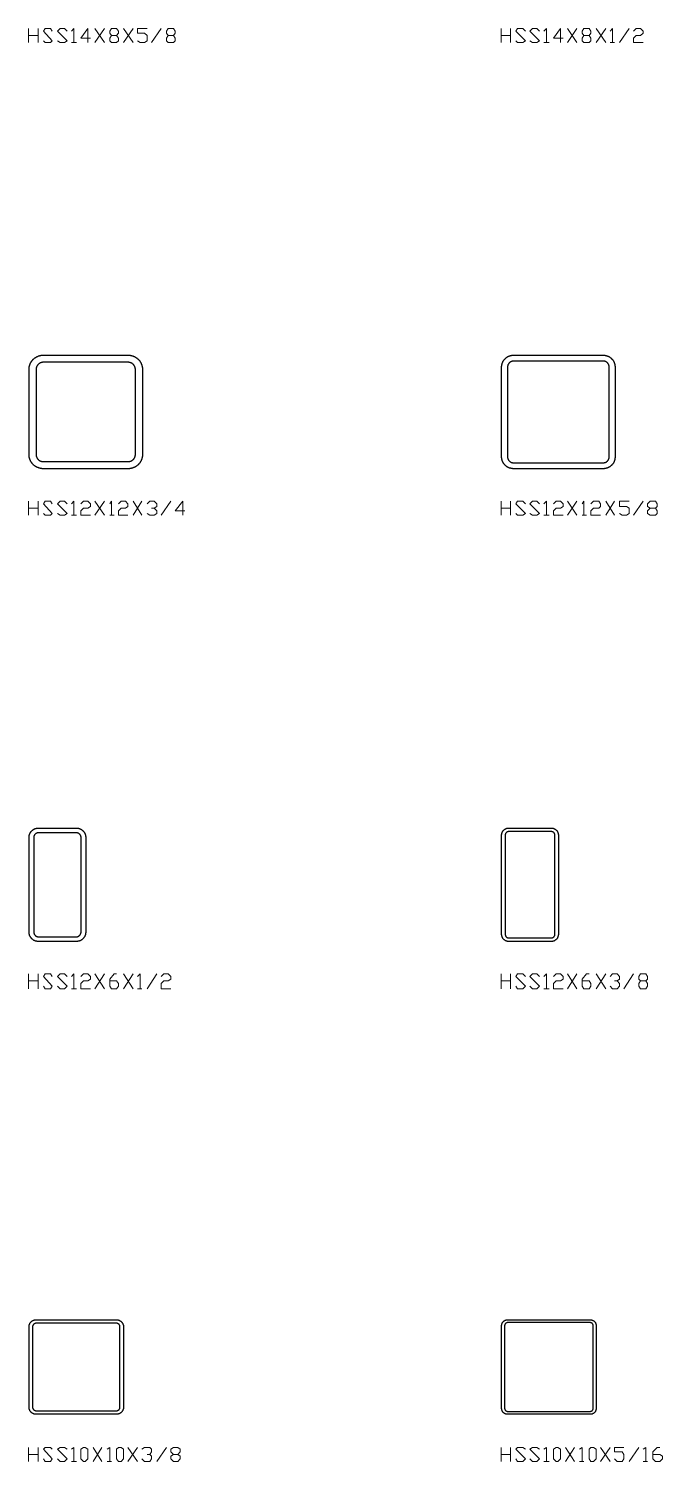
# Model space of a CAD drawing. Header units: inches. Extents: x 0 to 975, y -1305 to 34.
# Drawn here: x 650 to 717, y -605 to -453.5 of the extents above; entities that cross this region are included whole.
import ezdxf

# ---------------------------------------------------------------- set-up
doc = ezdxf.new("R2010")
doc.units = ezdxf.units.IN
doc.header["$MEASUREMENT"] = 0
doc.layers.add('AISC_STEEL', color=7, linetype='Continuous')

msp = doc.modelspace()

# ---------------------------------------------------------------- linework, layer by layer
at = {"color": 3, "lineweight": 0}
for p, q in [((649.96, -454.94), (649.96, -453.46)), ((649.96, -454.2), (650.97, -454.2)), ((650.97, -453.46), (650.97, -454.94)), ((656.97, -453.46), (657.98, -454.94)), ((656.97, -454.94), (657.98, -453.46)), ((660.01, -453.46), (661.03, -454.94)), ((660.01, -454.94), (661.03, -453.46)), ((662.96, -454.94), (663.98, -453.46)), ((699.94, -454.94), (699.94, -453.46)), ((699.94, -454.2), (700.95, -454.2)), ((700.95, -453.46), (700.95, -454.94)), ((706.95, -453.46), (707.96, -454.94)), ((706.95, -454.94), (707.96, -453.46)), ((709.99, -453.46), (711.01, -454.94)), ((709.99, -454.94), (711.01, -453.46)), ((712.48, -454.94), (713.5, -453.46)), ((654.48, -454.94), (655.03, -454.94)), ((704.46, -454.94), (705.01, -454.94)), ((711.47, -454.94), (711.93, -454.94)), ((649.96, -504.92), (649.96, -503.45)), ((649.96, -504.18), (650.97, -504.18)), ((650.97, -503.45), (650.97, -504.92)), ((656.97, -503.45), (657.98, -504.92)), ((656.97, -504.92), (657.98, -503.45)), ((661.03, -503.45), (661.95, -504.92)), ((661.03, -504.92), (661.95, -503.45)), ((663.98, -504.92), (664.99, -503.45)), ((699.94, -504.92), (699.94, -503.45)), ((699.94, -504.18), (700.95, -504.18)), ((700.95, -503.45), (700.95, -504.92)), ((706.95, -503.45), (707.96, -504.92)), ((706.95, -504.92), (707.96, -503.45)), ((711.01, -503.45), (711.93, -504.92)), ((711.01, -504.92), (711.93, -503.45)), ((713.96, -504.92), (714.97, -503.45)), ((654.48, -504.92), (655.03, -504.92)), ((658.54, -504.92), (659, -504.92)), ((704.46, -504.92), (705.01, -504.92)), ((708.52, -504.92), (708.98, -504.92)), ((649.96, -554.99), (649.96, -553.43)), ((649.96, -554.16), (650.97, -554.16)), ((650.97, -553.43), (650.97, -554.99)), ((656.97, -553.43), (657.98, -554.99)), ((656.97, -554.99), (657.98, -553.43)), ((660.01, -553.43), (661.03, -554.99)), ((660.01, -554.99), (661.03, -553.43)), ((662.5, -554.99), (663.51, -553.43)), ((699.94, -554.99), (699.94, -553.43)), ((699.94, -554.16), (700.95, -554.16)), ((700.95, -553.43), (700.95, -554.99)), ((706.95, -553.43), (707.96, -554.99)), ((706.95, -554.99), (707.96, -553.43)), ((709.99, -553.43), (711.01, -554.99)), ((709.99, -554.99), (711.01, -553.43)), ((712.94, -554.99), (713.96, -553.43)), ((654.48, -554.99), (655.03, -554.99)), ((661.49, -554.99), (661.95, -554.99)), ((704.46, -554.99), (705.01, -554.99)), ((649.96, -604.98), (649.96, -603.5)), ((649.96, -604.24), (650.97, -604.24)), ((650.97, -603.5), (650.97, -604.98)), ((656.78, -603.5), (657.71, -604.98)), ((656.78, -604.98), (657.71, -603.5)), ((660.47, -603.5), (661.49, -604.98)), ((660.47, -604.98), (661.49, -603.5)), ((663.51, -604.98), (664.53, -603.5)), ((699.94, -604.98), (699.94, -603.5)), ((699.94, -604.24), (700.95, -604.24)), ((700.95, -603.5), (700.95, -604.98)), ((706.76, -603.5), (707.69, -604.98)), ((706.76, -604.98), (707.69, -603.5)), ((710.45, -603.5), (711.47, -604.98)), ((710.45, -604.98), (711.47, -603.5)), ((713.5, -604.98), (714.51, -603.5)), ((654.48, -604.98), (655.03, -604.98)), ((655.77, -604.98), (655.77, -604.98)), ((658.26, -604.98), (658.72, -604.98)), ((659.46, -604.98), (659.46, -604.98)), ((704.46, -604.98), (705.01, -604.98)), ((705.75, -604.98), (705.75, -604.98)), ((708.24, -604.98), (708.7, -604.98)), ((709.44, -604.98), (709.44, -604.98)), ((714.97, -604.98), (715.43, -604.98))]:
    msp.add_line(p, q, dxfattribs=at)
for points in [[(651.53, -454.76), (651.71, -454.94), (652.26, -454.94), (652.45, -454.76), (651.53, -453.74), (651.71, -453.46), (652.26, -453.46), (652.45, -453.74)], [(653, -454.76), (653.28, -454.94), (653.74, -454.94), (654.02, -454.76), (653, -453.74), (653.28, -453.46), (653.74, -453.46), (654.02, -453.74)], [(654.48, -453.74), (654.75, -453.46), (654.75, -454.94)], [(656.51, -454.48), (655.49, -454.48), (656.23, -453.46), (656.23, -454.94)], [(659.27, -454.2), (659.46, -454.48), (659.46, -454.76), (659.27, -454.94), (658.72, -454.94), (658.54, -454.76), (658.54, -454.48), (658.72, -454.2), (659.27, -454.2), (659.46, -453.93), (659.46, -453.74), (659.27, -453.46), (658.72, -453.46), (658.54, -453.74), (658.54, -453.93), (658.72, -454.2)], [(661.49, -454.76), (661.76, -454.94), (662.22, -454.94), (662.5, -454.76), (662.5, -454.2), (662.22, -453.93), (661.49, -453.93), (661.49, -453.46), (662.5, -453.46)], [(665.27, -454.2), (665.45, -454.48), (665.45, -454.76), (665.27, -454.94), (664.71, -454.94), (664.53, -454.76), (664.53, -454.48), (664.71, -454.2), (665.27, -454.2), (665.45, -453.93), (665.45, -453.74), (665.27, -453.46), (664.71, -453.46), (664.53, -453.74), (664.53, -453.93), (664.71, -454.2)], [(701.51, -454.76), (701.69, -454.94), (702.25, -454.94), (702.52, -454.76), (701.51, -453.74), (701.69, -453.46), (702.25, -453.46), (702.52, -453.74)], [(702.98, -454.76), (703.26, -454.94), (703.72, -454.94), (704, -454.76), (702.98, -453.74), (703.26, -453.46), (703.72, -453.46), (704, -453.74)], [(704.46, -453.74), (704.74, -453.46), (704.74, -454.94)], [(706.49, -454.48), (705.47, -454.48), (706.21, -453.46), (706.21, -454.94)], [(709.25, -454.2), (709.44, -454.48), (709.44, -454.76), (709.25, -454.94), (708.7, -454.94), (708.52, -454.76), (708.52, -454.48), (708.7, -454.2), (709.25, -454.2), (709.44, -453.93), (709.44, -453.74), (709.25, -453.46), (708.7, -453.46), (708.52, -453.74), (708.52, -453.93), (708.7, -454.2)], [(711.47, -453.74), (711.74, -453.46), (711.74, -454.94)], [(713.96, -453.74), (714.23, -453.46), (714.7, -453.46), (714.97, -453.74), (714.97, -453.93), (714.7, -454.2), (714.23, -454.2), (713.96, -454.48), (713.96, -454.94), (714.97, -454.94)], [(651.53, -504.74), (651.71, -504.92), (652.26, -504.92), (652.45, -504.74), (651.53, -503.72), (651.71, -503.45), (652.26, -503.45), (652.45, -503.72)], [(653, -504.74), (653.28, -504.92), (653.74, -504.92), (654.02, -504.74), (653, -503.72), (653.28, -503.45), (653.74, -503.45), (654.02, -503.72)], [(654.48, -503.72), (654.75, -503.45), (654.75, -504.92)], [(655.49, -503.72), (655.77, -503.45), (656.23, -503.45), (656.51, -503.72), (656.51, -504), (656.23, -504.18), (655.77, -504.18), (655.49, -504.46), (655.49, -504.92), (656.51, -504.92)], [(658.54, -503.72), (658.72, -503.45), (658.72, -504.92)], [(659.46, -503.72), (659.73, -503.45), (660.2, -503.45), (660.47, -503.72), (660.47, -504), (660.2, -504.18), (659.73, -504.18), (659.46, -504.46), (659.46, -504.92), (660.47, -504.92)], [(662.5, -503.72), (662.78, -503.45), (663.24, -503.45), (663.51, -503.72), (663.51, -504), (663.24, -504.18), (662.96, -504.18)], [(663.24, -504.18), (663.51, -504.46), (663.51, -504.74), (663.24, -504.92), (662.78, -504.92), (662.5, -504.74)], [(666.47, -504.46), (665.45, -504.46), (666.28, -503.45), (666.28, -504.92)], [(701.51, -504.74), (701.69, -504.92), (702.25, -504.92), (702.52, -504.74), (701.51, -503.72), (701.69, -503.45), (702.25, -503.45), (702.52, -503.72)], [(702.98, -504.74), (703.26, -504.92), (703.72, -504.92), (704, -504.74), (702.98, -503.72), (703.26, -503.45), (703.72, -503.45), (704, -503.72)], [(704.46, -503.72), (704.74, -503.45), (704.74, -504.92)], [(705.47, -503.72), (705.75, -503.45), (706.21, -503.45), (706.49, -503.72), (706.49, -504), (706.21, -504.18), (705.75, -504.18), (705.47, -504.46), (705.47, -504.92), (706.49, -504.92)], [(708.52, -503.72), (708.7, -503.45), (708.7, -504.92)], [(709.44, -503.72), (709.72, -503.45), (710.27, -503.45), (710.45, -503.72), (710.45, -504), (710.27, -504.18), (709.72, -504.18), (709.44, -504.46), (709.44, -504.92), (710.45, -504.92)], [(712.48, -504.74), (712.76, -504.92), (713.22, -504.92), (713.5, -504.74), (713.5, -504.18), (713.22, -504), (712.48, -504), (712.48, -503.45), (713.5, -503.45)], [(716.26, -504.18), (716.45, -504.46), (716.45, -504.74), (716.26, -504.92), (715.71, -504.92), (715.43, -504.74), (715.43, -504.46), (715.71, -504.18), (716.26, -504.18), (716.45, -504), (716.45, -503.72), (716.26, -503.45), (715.71, -503.45), (715.43, -503.72), (715.43, -504), (715.71, -504.18)], [(651.53, -554.72), (651.71, -554.99), (652.26, -554.99), (652.45, -554.72), (651.53, -553.7), (651.71, -553.43), (652.26, -553.43), (652.45, -553.7)], [(653, -554.72), (653.28, -554.99), (653.74, -554.99), (654.02, -554.72), (653, -553.7), (653.28, -553.43), (653.74, -553.43), (654.02, -553.7)], [(654.48, -553.7), (654.75, -553.43), (654.75, -554.99)], [(655.49, -553.7), (655.77, -553.43), (656.23, -553.43), (656.51, -553.7), (656.51, -553.98), (656.23, -554.16), (655.77, -554.16), (655.49, -554.44), (655.49, -554.99), (656.51, -554.99)], [(658.54, -554.16), (659.27, -554.16), (659.46, -554.44), (659.46, -554.72), (659.27, -554.99), (658.72, -554.99), (658.54, -554.72), (658.54, -553.98), (659, -553.43), (659.27, -553.43)], [(661.49, -553.7), (661.76, -553.43), (661.76, -554.99)], [(663.98, -553.7), (664.25, -553.43), (664.71, -553.43), (664.99, -553.7), (664.99, -553.98), (664.71, -554.16), (664.25, -554.16), (663.98, -554.44), (663.98, -554.99), (664.99, -554.99)], [(701.51, -554.72), (701.69, -554.99), (702.25, -554.99), (702.52, -554.72), (701.51, -553.7), (701.69, -553.43), (702.25, -553.43), (702.52, -553.7)], [(702.98, -554.72), (703.26, -554.99), (703.72, -554.99), (704, -554.72), (702.98, -553.7), (703.26, -553.43), (703.72, -553.43), (704, -553.7)], [(704.46, -553.7), (704.74, -553.43), (704.74, -554.99)], [(705.47, -553.7), (705.75, -553.43), (706.21, -553.43), (706.49, -553.7), (706.49, -553.98), (706.21, -554.16), (705.75, -554.16), (705.47, -554.44), (705.47, -554.99), (706.49, -554.99)], [(708.52, -554.16), (709.25, -554.16), (709.44, -554.44), (709.44, -554.72), (709.25, -554.99), (708.7, -554.99), (708.52, -554.72), (708.52, -553.98), (708.98, -553.43), (709.25, -553.43)], [(711.47, -553.7), (711.74, -553.43), (712.21, -553.43), (712.48, -553.7), (712.48, -553.98), (712.21, -554.16), (711.93, -554.16)], [(712.21, -554.16), (712.48, -554.44), (712.48, -554.72), (712.21, -554.99), (711.74, -554.99), (711.47, -554.72)], [(715.25, -554.16), (715.43, -554.44), (715.43, -554.72), (715.25, -554.99), (714.7, -554.99), (714.51, -554.72), (714.51, -554.44), (714.7, -554.16), (715.25, -554.16), (715.43, -553.98), (715.43, -553.7), (715.25, -553.43), (714.7, -553.43), (714.51, -553.7), (714.51, -553.98), (714.7, -554.16)], [(651.53, -604.7), (651.71, -604.98), (652.26, -604.98), (652.45, -604.7), (651.53, -603.69), (651.71, -603.5), (652.26, -603.5), (652.45, -603.69)], [(653, -604.7), (653.28, -604.98), (653.74, -604.98), (654.02, -604.7), (653, -603.69), (653.28, -603.5), (653.74, -603.5), (654.02, -603.69)], [(654.48, -603.69), (654.75, -603.5), (654.75, -604.98)], [(658.26, -603.69), (658.54, -603.5), (658.54, -604.98)], [(661.95, -603.69), (662.22, -603.5), (662.78, -603.5), (662.96, -603.69), (662.96, -603.96), (662.78, -604.24), (662.5, -604.24)], [(662.78, -604.24), (662.96, -604.42), (662.96, -604.7), (662.78, -604.98), (662.22, -604.98), (661.95, -604.7)], [(665.73, -604.24), (666, -604.42), (666, -604.7), (665.73, -604.98), (665.27, -604.98), (664.99, -604.7), (664.99, -604.42), (665.27, -604.24), (665.73, -604.24), (666, -603.96), (666, -603.69), (665.73, -603.5), (665.27, -603.5), (664.99, -603.69), (664.99, -603.96), (665.27, -604.24)], [(701.51, -604.7), (701.69, -604.98), (702.25, -604.98), (702.52, -604.7), (701.51, -603.69), (701.69, -603.5), (702.25, -603.5), (702.52, -603.69)], [(702.98, -604.7), (703.26, -604.98), (703.72, -604.98), (704, -604.7), (702.98, -603.69), (703.26, -603.5), (703.72, -603.5), (704, -603.69)], [(704.46, -603.69), (704.74, -603.5), (704.74, -604.98)], [(708.24, -603.69), (708.52, -603.5), (708.52, -604.98)], [(711.93, -604.7), (712.21, -604.98), (712.76, -604.98), (712.94, -604.7), (712.94, -604.24), (712.76, -603.96), (711.93, -603.96), (711.93, -603.5), (712.94, -603.5)], [(714.97, -603.69), (715.25, -603.5), (715.25, -604.98)], [(715.99, -604.24), (716.72, -604.24), (717, -604.42), (717, -604.7), (716.72, -604.98), (716.26, -604.98), (715.99, -604.7), (715.99, -603.96), (716.45, -603.5), (716.72, -603.5)]]:
    msp.add_lwpolyline(points, dxfattribs=at)
for points in [[(655.77, -604.98), (655.49, -604.7), (655.49, -603.69), (655.77, -603.5), (655.95, -603.5), (656.23, -603.69), (656.23, -604.7), (655.95, -604.98)], [(659.46, -604.98), (659.27, -604.7), (659.27, -603.69), (659.46, -603.5), (659.73, -603.5), (660.01, -603.69), (660.01, -604.7), (659.73, -604.98)], [(705.75, -604.98), (705.47, -604.7), (705.47, -603.69), (705.75, -603.5), (705.93, -603.5), (706.21, -603.69), (706.21, -604.7), (705.93, -604.98)], [(709.44, -604.98), (709.25, -604.7), (709.25, -603.69), (709.44, -603.5), (709.72, -603.5), (709.99, -603.69), (709.99, -604.7), (709.72, -604.98)]]:
    msp.add_lwpolyline(points, close=True, dxfattribs=at)
at = {"layer": 'AISC_STEEL'}
for points in [[(660.5, -488), (660.53, -488), (660.56, -488), (660.59, -488), (660.62, -488), (660.65, -488.01), (660.68, -488.01), (660.71, -488.01), (660.74, -488.02), (660.77, -488.02), (660.8, -488.03), (660.83, -488.04), (660.85, -488.04), (660.88, -488.05), (660.91, -488.06), (660.94, -488.07), (660.97, -488.08), (661, -488.08), (661.03, -488.1), (661.05, -488.11), (661.08, -488.12), (661.11, -488.13), (661.14, -488.14), (661.16, -488.15), (661.19, -488.17), (661.22, -488.18), (661.24, -488.2), (661.27, -488.21), (661.29, -488.23), (661.32, -488.24), (661.34, -488.26), (661.37, -488.28), (661.39, -488.29), (661.42, -488.31), (661.44, -488.33), (661.46, -488.35), (661.48, -488.37), (661.51, -488.39), (661.53, -488.41), (661.55, -488.43), (661.57, -488.45), (661.59, -488.47), (661.61, -488.49), (661.63, -488.52), (661.65, -488.54), (661.67, -488.56), (661.69, -488.58), (661.71, -488.61), (661.72, -488.63), (661.74, -488.66), (661.76, -488.68), (661.77, -488.71), (661.79, -488.73), (661.8, -488.76), (661.82, -488.78), (661.83, -488.81), (661.85, -488.84), (661.86, -488.86), (661.87, -488.89), (661.88, -488.92), (661.89, -488.95), (661.9, -488.97), (661.92, -489), (661.92, -489.03), (661.93, -489.06), (661.94, -489.09), (661.95, -489.12), (661.96, -489.15), (661.96, -489.17), (661.97, -489.2), (661.98, -489.23), (661.98, -489.26), (661.99, -489.29), (661.99, -489.32), (661.99, -489.35), (662, -489.38), (662, -489.41), (662, -489.44), (662, -489.47), (662, -489.5), (662, -498.5), (662, -498.53), (662, -498.56), (662, -498.59), (662, -498.62), (661.99, -498.65), (661.99, -498.68), (661.99, -498.71), (661.98, -498.74), (661.98, -498.77), (661.97, -498.8), (661.96, -498.83), (661.96, -498.85), (661.95, -498.88), (661.94, -498.91), (661.93, -498.94), (661.92, -498.97), (661.92, -499), (661.9, -499.03), (661.89, -499.05), (661.88, -499.08), (661.87, -499.11), (661.86, -499.14), (661.85, -499.16), (661.83, -499.19), (661.82, -499.22), (661.8, -499.24), (661.79, -499.27), (661.77, -499.29), (661.76, -499.32), (661.74, -499.34), (661.72, -499.37), (661.71, -499.39), (661.69, -499.42), (661.67, -499.44), (661.65, -499.46), (661.63, -499.48), (661.61, -499.51), (661.59, -499.53), (661.57, -499.55), (661.55, -499.57), (661.53, -499.59), (661.51, -499.61), (661.48, -499.63), (661.46, -499.65), (661.44, -499.67), (661.42, -499.69), (661.39, -499.71), (661.37, -499.72), (661.34, -499.74), (661.32, -499.76), (661.29, -499.77), (661.27, -499.79), (661.24, -499.8), (661.22, -499.82), (661.19, -499.83), (661.16, -499.85), (661.14, -499.86), (661.11, -499.87), (661.08, -499.88), (661.05, -499.89), (661.03, -499.9), (661, -499.92), (660.97, -499.92), (660.94, -499.93), (660.91, -499.94), (660.88, -499.95), (660.85, -499.96), (660.83, -499.96), (660.8, -499.97), (660.77, -499.98), (660.74, -499.98), (660.71, -499.99), (660.68, -499.99), (660.65, -499.99), (660.62, -500), (660.59, -500), (660.56, -500), (660.53, -500), (660.5, -500), (651.5, -500), (651.47, -500), (651.44, -500), (651.41, -500), (651.38, -500), (651.35, -499.99), (651.32, -499.99), (651.29, -499.99), (651.26, -499.98), (651.23, -499.98), (651.2, -499.97), (651.17, -499.96), (651.15, -499.96), (651.12, -499.95), (651.09, -499.94), (651.06, -499.93), (651.03, -499.92), (651, -499.92), (650.97, -499.9), (650.95, -499.89), (650.92, -499.88), (650.89, -499.87), (650.86, -499.86), (650.84, -499.85), (650.81, -499.83), (650.78, -499.82), (650.76, -499.8), (650.73, -499.79), (650.71, -499.77), (650.68, -499.76), (650.66, -499.74), (650.63, -499.72), (650.61, -499.71), (650.58, -499.69), (650.56, -499.67), (650.54, -499.65), (650.52, -499.63), (650.49, -499.61), (650.47, -499.59), (650.45, -499.57), (650.43, -499.55), (650.41, -499.53), (650.39, -499.51), (650.37, -499.48), (650.35, -499.46), (650.33, -499.44), (650.31, -499.42), (650.29, -499.39), (650.28, -499.37), (650.26, -499.34), (650.24, -499.32), (650.23, -499.29), (650.21, -499.27), (650.2, -499.24), (650.18, -499.22), (650.17, -499.19), (650.15, -499.16), (650.14, -499.14), (650.13, -499.11), (650.12, -499.08), (650.11, -499.05), (650.1, -499.03), (650.08, -499), (650.08, -498.97), (650.07, -498.94), (650.06, -498.91), (650.05, -498.88), (650.04, -498.85), (650.04, -498.83), (650.03, -498.8), (650.02, -498.77), (650.02, -498.74), (650.01, -498.71), (650.01, -498.68), (650.01, -498.65), (650, -498.62), (650, -498.59), (650, -498.56), (650, -498.53), (650, -498.5), (650, -489.5), (650, -489.47), (650, -489.44), (650, -489.41), (650, -489.38), (650.01, -489.35), (650.01, -489.32), (650.01, -489.29), (650.02, -489.26), (650.02, -489.23), (650.03, -489.2), (650.04, -489.17), (650.04, -489.15), (650.05, -489.12), (650.06, -489.09), (650.07, -489.06), (650.08, -489.03), (650.08, -489), (650.1, -488.97), (650.11, -488.95), (650.12, -488.92), (650.13, -488.89), (650.14, -488.86), (650.15, -488.84), (650.17, -488.81), (650.18, -488.78), (650.2, -488.76), (650.21, -488.73), (650.23, -488.71), (650.24, -488.68), (650.26, -488.66), (650.28, -488.63), (650.29, -488.61), (650.31, -488.58), (650.33, -488.56), (650.35, -488.54), (650.37, -488.52), (650.39, -488.49), (650.41, -488.47), (650.43, -488.45), (650.45, -488.43), (650.47, -488.41), (650.49, -488.39), (650.52, -488.37), (650.54, -488.35), (650.56, -488.33), (650.58, -488.31), (650.61, -488.29), (650.63, -488.28), (650.66, -488.26), (650.68, -488.24), (650.71, -488.23), (650.73, -488.21), (650.76, -488.2), (650.78, -488.18), (650.81, -488.17), (650.84, -488.15), (650.86, -488.14), (650.89, -488.13), (650.92, -488.12), (650.95, -488.11), (650.97, -488.1), (651, -488.08), (651.03, -488.08), (651.06, -488.07), (651.09, -488.06), (651.12, -488.05), (651.15, -488.04), (651.17, -488.04), (651.2, -488.03), (651.23, -488.02), (651.26, -488.02), (651.29, -488.01), (651.32, -488.01), (651.35, -488.01), (651.38, -488), (651.41, -488), (651.44, -488), (651.47, -488), (651.5, -488)], [(651.5, -488.75), (651.47, -488.75), (651.44, -488.75), (651.41, -488.76), (651.38, -488.76), (651.35, -488.76), (651.32, -488.77), (651.3, -488.78), (651.27, -488.79), (651.24, -488.8), (651.21, -488.81), (651.19, -488.82), (651.16, -488.83), (651.13, -488.85), (651.11, -488.86), (651.08, -488.88), (651.06, -488.89), (651.04, -488.91), (651.01, -488.93), (650.99, -488.95), (650.97, -488.97), (650.95, -488.99), (650.93, -489.01), (650.91, -489.04), (650.89, -489.06), (650.88, -489.08), (650.86, -489.11), (650.85, -489.13), (650.83, -489.16), (650.82, -489.19), (650.81, -489.21), (650.8, -489.24), (650.79, -489.27), (650.78, -489.3), (650.77, -489.32), (650.76, -489.35), (650.76, -489.38), (650.76, -489.41), (650.75, -489.44), (650.75, -489.47), (650.75, -489.5), (650.75, -498.5), (650.75, -498.53), (650.75, -498.56), (650.76, -498.59), (650.76, -498.62), (650.76, -498.65), (650.77, -498.68), (650.78, -498.7), (650.79, -498.73), (650.8, -498.76), (650.81, -498.79), (650.82, -498.81), (650.83, -498.84), (650.85, -498.87), (650.86, -498.89), (650.88, -498.92), (650.89, -498.94), (650.91, -498.96), (650.93, -498.99), (650.95, -499.01), (650.97, -499.03), (650.99, -499.05), (651.01, -499.07), (651.04, -499.09), (651.06, -499.11), (651.08, -499.12), (651.11, -499.14), (651.13, -499.15), (651.16, -499.17), (651.19, -499.18), (651.21, -499.19), (651.24, -499.2), (651.27, -499.21), (651.3, -499.22), (651.32, -499.23), (651.35, -499.24), (651.38, -499.24), (651.41, -499.24), (651.44, -499.25), (651.47, -499.25), (651.5, -499.25), (660.5, -499.25), (660.53, -499.25), (660.56, -499.25), (660.59, -499.24), (660.62, -499.24), (660.65, -499.24), (660.68, -499.23), (660.7, -499.22), (660.73, -499.21), (660.76, -499.2), (660.79, -499.19), (660.81, -499.18), (660.84, -499.17), (660.87, -499.15), (660.89, -499.14), (660.92, -499.12), (660.94, -499.11), (660.96, -499.09), (660.99, -499.07), (661.01, -499.05), (661.03, -499.03), (661.05, -499.01), (661.07, -498.99), (661.09, -498.96), (661.11, -498.94), (661.12, -498.92), (661.14, -498.89), (661.15, -498.87), (661.17, -498.84), (661.18, -498.81), (661.19, -498.79), (661.2, -498.76), (661.21, -498.73), (661.22, -498.7), (661.23, -498.68), (661.24, -498.65), (661.24, -498.62), (661.24, -498.59), (661.25, -498.56), (661.25, -498.53), (661.25, -498.5), (661.25, -489.5), (661.25, -489.47), (661.25, -489.44), (661.24, -489.41), (661.24, -489.38), (661.24, -489.35), (661.23, -489.32), (661.22, -489.3), (661.21, -489.27), (661.2, -489.24), (661.19, -489.21), (661.18, -489.19), (661.17, -489.16), (661.15, -489.13), (661.14, -489.11), (661.12, -489.08), (661.11, -489.06), (661.09, -489.04), (661.07, -489.01), (661.05, -488.99), (661.03, -488.97), (661.01, -488.95), (660.99, -488.93), (660.96, -488.91), (660.94, -488.89), (660.92, -488.88), (660.89, -488.86), (660.87, -488.85), (660.84, -488.83), (660.81, -488.82), (660.79, -488.81), (660.76, -488.8), (660.73, -488.79), (660.7, -488.78), (660.68, -488.77), (660.65, -488.76), (660.62, -488.76), (660.59, -488.76), (660.56, -488.75), (660.53, -488.75), (660.5, -488.75)], [(710.75, -488), (710.78, -488), (710.81, -488), (710.84, -488), (710.87, -488.01), (710.9, -488.01), (710.93, -488.01), (710.96, -488.02), (710.99, -488.02), (711.02, -488.03), (711.04, -488.04), (711.07, -488.04), (711.1, -488.05), (711.13, -488.06), (711.16, -488.07), (711.19, -488.08), (711.21, -488.09), (711.24, -488.1), (711.27, -488.11), (711.3, -488.13), (711.32, -488.14), (711.35, -488.15), (711.38, -488.17), (711.4, -488.18), (711.43, -488.2), (711.45, -488.21), (711.48, -488.23), (711.5, -488.25), (711.52, -488.27), (711.55, -488.29), (711.57, -488.31), (711.59, -488.33), (711.61, -488.35), (711.63, -488.37), (711.65, -488.39), (711.67, -488.41), (711.69, -488.43), (711.71, -488.45), (711.73, -488.48), (711.75, -488.5), (711.77, -488.52), (711.79, -488.55), (711.8, -488.57), (711.82, -488.6), (711.83, -488.62), (711.85, -488.65), (711.86, -488.68), (711.87, -488.7), (711.89, -488.73), (711.9, -488.76), (711.91, -488.79), (711.92, -488.81), (711.93, -488.84), (711.94, -488.87), (711.95, -488.9), (711.96, -488.93), (711.96, -488.96), (711.97, -488.98), (711.98, -489.01), (711.98, -489.04), (711.99, -489.07), (711.99, -489.1), (711.99, -489.13), (712, -489.16), (712, -489.19), (712, -489.22), (712, -489.25), (712, -498.75), (712, -498.78), (712, -498.81), (712, -498.84), (711.99, -498.87), (711.99, -498.9), (711.99, -498.93), (711.98, -498.96), (711.98, -498.99), (711.97, -499.02), (711.96, -499.04), (711.96, -499.07), (711.95, -499.1), (711.94, -499.13), (711.93, -499.16), (711.92, -499.19), (711.91, -499.21), (711.9, -499.24), (711.89, -499.27), (711.87, -499.3), (711.86, -499.32), (711.85, -499.35), (711.83, -499.38), (711.82, -499.4), (711.8, -499.43), (711.79, -499.45), (711.77, -499.48), (711.75, -499.5), (711.73, -499.52), (711.71, -499.55), (711.69, -499.57), (711.67, -499.59), (711.65, -499.61), (711.63, -499.63), (711.61, -499.65), (711.59, -499.67), (711.57, -499.69), (711.55, -499.71), (711.52, -499.73), (711.5, -499.75), (711.48, -499.77), (711.45, -499.79), (711.43, -499.8), (711.4, -499.82), (711.38, -499.83), (711.35, -499.85), (711.32, -499.86), (711.3, -499.87), (711.27, -499.89), (711.24, -499.9), (711.21, -499.91), (711.19, -499.92), (711.16, -499.93), (711.13, -499.94), (711.1, -499.95), (711.07, -499.96), (711.04, -499.96), (711.02, -499.97), (710.99, -499.98), (710.96, -499.98), (710.93, -499.99), (710.9, -499.99), (710.87, -499.99), (710.84, -500), (710.81, -500), (710.78, -500), (710.75, -500), (701.25, -500), (701.22, -500), (701.19, -500), (701.16, -500), (701.13, -499.99), (701.1, -499.99), (701.07, -499.99), (701.04, -499.98), (701.01, -499.98), (700.98, -499.97), (700.96, -499.96), (700.93, -499.96), (700.9, -499.95), (700.87, -499.94), (700.84, -499.93), (700.81, -499.92), (700.79, -499.91), (700.76, -499.9), (700.73, -499.89), (700.7, -499.87), (700.68, -499.86), (700.65, -499.85), (700.62, -499.83), (700.6, -499.82), (700.57, -499.8), (700.55, -499.79), (700.52, -499.77), (700.5, -499.75), (700.48, -499.73), (700.45, -499.71), (700.43, -499.69), (700.41, -499.67), (700.39, -499.65), (700.37, -499.63), (700.35, -499.61), (700.33, -499.59), (700.31, -499.57), (700.29, -499.55), (700.27, -499.52), (700.25, -499.5), (700.23, -499.48), (700.21, -499.45), (700.2, -499.43), (700.18, -499.4), (700.17, -499.38), (700.15, -499.35), (700.14, -499.32), (700.13, -499.3), (700.11, -499.27), (700.1, -499.24), (700.09, -499.21), (700.08, -499.19), (700.07, -499.16), (700.06, -499.13), (700.05, -499.1), (700.04, -499.07), (700.04, -499.04), (700.03, -499.02), (700.02, -498.99), (700.02, -498.96), (700.01, -498.93), (700.01, -498.9), (700.01, -498.87), (700, -498.84), (700, -498.81), (700, -498.78), (700, -498.75), (700, -489.25), (700, -489.22), (700, -489.19), (700, -489.16), (700.01, -489.13), (700.01, -489.1), (700.01, -489.07), (700.02, -489.04), (700.02, -489.01), (700.03, -488.98), (700.04, -488.96), (700.04, -488.93), (700.05, -488.9), (700.06, -488.87), (700.07, -488.84), (700.08, -488.81), (700.09, -488.79), (700.1, -488.76), (700.11, -488.73), (700.13, -488.7), (700.14, -488.68), (700.15, -488.65), (700.17, -488.62), (700.18, -488.6), (700.2, -488.57), (700.21, -488.55), (700.23, -488.52), (700.25, -488.5), (700.27, -488.48), (700.29, -488.45), (700.31, -488.43), (700.33, -488.41), (700.35, -488.39), (700.37, -488.37), (700.39, -488.35), (700.41, -488.33), (700.43, -488.31), (700.45, -488.29), (700.48, -488.27), (700.5, -488.25), (700.52, -488.23), (700.55, -488.21), (700.57, -488.2), (700.6, -488.18), (700.62, -488.17), (700.65, -488.15), (700.68, -488.14), (700.7, -488.13), (700.73, -488.11), (700.76, -488.1), (700.79, -488.09), (700.81, -488.08), (700.84, -488.07), (700.87, -488.06), (700.9, -488.05), (700.93, -488.04), (700.96, -488.04), (700.98, -488.03), (701.01, -488.02), (701.04, -488.02), (701.07, -488.01), (701.1, -488.01), (701.13, -488.01), (701.16, -488), (701.19, -488), (701.22, -488), (701.25, -488)], [(701.25, -488.62), (701.22, -488.63), (701.19, -488.63), (701.16, -488.63), (701.13, -488.64), (701.1, -488.64), (701.07, -488.65), (701.05, -488.66), (701.02, -488.67), (700.99, -488.68), (700.96, -488.69), (700.94, -488.71), (700.91, -488.72), (700.89, -488.74), (700.86, -488.76), (700.84, -488.78), (700.82, -488.8), (700.8, -488.82), (700.78, -488.84), (700.76, -488.86), (700.74, -488.89), (700.72, -488.91), (700.71, -488.94), (700.69, -488.96), (700.68, -488.99), (700.67, -489.02), (700.66, -489.05), (700.65, -489.07), (700.64, -489.1), (700.64, -489.13), (700.63, -489.16), (700.63, -489.19), (700.63, -489.22), (700.62, -489.25), (700.62, -498.75), (700.63, -498.78), (700.63, -498.81), (700.63, -498.84), (700.64, -498.87), (700.64, -498.9), (700.65, -498.93), (700.66, -498.95), (700.67, -498.98), (700.68, -499.01), (700.69, -499.04), (700.71, -499.06), (700.72, -499.09), (700.74, -499.11), (700.76, -499.14), (700.78, -499.16), (700.8, -499.18), (700.82, -499.2), (700.84, -499.22), (700.86, -499.24), (700.89, -499.26), (700.91, -499.28), (700.94, -499.29), (700.96, -499.31), (700.99, -499.32), (701.02, -499.33), (701.05, -499.34), (701.07, -499.35), (701.1, -499.36), (701.13, -499.36), (701.16, -499.37), (701.19, -499.37), (701.22, -499.37), (701.25, -499.38), (710.75, -499.38), (710.78, -499.37), (710.81, -499.37), (710.84, -499.37), (710.87, -499.36), (710.9, -499.36), (710.93, -499.35), (710.95, -499.34), (710.98, -499.33), (711.01, -499.32), (711.04, -499.31), (711.06, -499.29), (711.09, -499.28), (711.11, -499.26), (711.14, -499.24), (711.16, -499.22), (711.18, -499.2), (711.2, -499.18), (711.22, -499.16), (711.24, -499.14), (711.26, -499.11), (711.28, -499.09), (711.29, -499.06), (711.31, -499.04), (711.32, -499.01), (711.33, -498.98), (711.34, -498.95), (711.35, -498.93), (711.36, -498.9), (711.36, -498.87), (711.37, -498.84), (711.37, -498.81), (711.37, -498.78), (711.38, -498.75), (711.38, -489.25), (711.37, -489.22), (711.37, -489.19), (711.37, -489.16), (711.36, -489.13), (711.36, -489.1), (711.35, -489.07), (711.34, -489.05), (711.33, -489.02), (711.32, -488.99), (711.31, -488.96), (711.29, -488.94), (711.28, -488.91), (711.26, -488.89), (711.24, -488.86), (711.22, -488.84), (711.2, -488.82), (711.18, -488.8), (711.16, -488.78), (711.14, -488.76), (711.11, -488.74), (711.09, -488.72), (711.06, -488.71), (711.04, -488.69), (711.01, -488.68), (710.98, -488.67), (710.95, -488.66), (710.93, -488.65), (710.9, -488.64), (710.87, -488.64), (710.84, -488.63), (710.81, -488.63), (710.78, -488.63), (710.75, -488.62)], [(655, -538), (655.03, -538), (655.06, -538), (655.09, -538), (655.12, -538.01), (655.15, -538.01), (655.18, -538.02), (655.21, -538.02), (655.23, -538.03), (655.26, -538.04), (655.29, -538.04), (655.32, -538.05), (655.35, -538.06), (655.38, -538.07), (655.4, -538.08), (655.43, -538.1), (655.46, -538.11), (655.48, -538.12), (655.51, -538.14), (655.53, -538.15), (655.56, -538.17), (655.58, -538.19), (655.61, -538.21), (655.63, -538.22), (655.65, -538.24), (655.67, -538.26), (655.7, -538.28), (655.72, -538.3), (655.74, -538.33), (655.76, -538.35), (655.78, -538.37), (655.79, -538.39), (655.81, -538.42), (655.83, -538.44), (655.85, -538.47), (655.86, -538.49), (655.88, -538.52), (655.89, -538.54), (655.9, -538.57), (655.92, -538.6), (655.93, -538.62), (655.94, -538.65), (655.95, -538.68), (655.96, -538.71), (655.96, -538.74), (655.97, -538.77), (655.98, -538.79), (655.98, -538.82), (655.99, -538.85), (655.99, -538.88), (656, -538.91), (656, -538.94), (656, -538.97), (656, -539), (656, -549), (656, -549.03), (656, -549.06), (656, -549.09), (655.99, -549.12), (655.99, -549.15), (655.98, -549.18), (655.98, -549.21), (655.97, -549.23), (655.96, -549.26), (655.96, -549.29), (655.95, -549.32), (655.94, -549.35), (655.93, -549.38), (655.92, -549.4), (655.9, -549.43), (655.89, -549.46), (655.88, -549.48), (655.86, -549.51), (655.85, -549.53), (655.83, -549.56), (655.81, -549.58), (655.79, -549.61), (655.78, -549.63), (655.76, -549.65), (655.74, -549.67), (655.72, -549.7), (655.7, -549.72), (655.67, -549.74), (655.65, -549.76), (655.63, -549.78), (655.61, -549.79), (655.58, -549.81), (655.56, -549.83), (655.53, -549.85), (655.51, -549.86), (655.48, -549.88), (655.46, -549.89), (655.43, -549.9), (655.4, -549.92), (655.38, -549.93), (655.35, -549.94), (655.32, -549.95), (655.29, -549.96), (655.26, -549.96), (655.23, -549.97), (655.21, -549.98), (655.18, -549.98), (655.15, -549.99), (655.12, -549.99), (655.09, -550), (655.06, -550), (655.03, -550), (655, -550), (651, -550), (650.97, -550), (650.94, -550), (650.91, -550), (650.88, -549.99), (650.85, -549.99), (650.82, -549.98), (650.79, -549.98), (650.77, -549.97), (650.74, -549.96), (650.71, -549.96), (650.68, -549.95), (650.65, -549.94), (650.62, -549.93), (650.6, -549.92), (650.57, -549.9), (650.54, -549.89), (650.52, -549.88), (650.49, -549.86), (650.47, -549.85), (650.44, -549.83), (650.42, -549.81), (650.39, -549.79), (650.37, -549.78), (650.35, -549.76), (650.33, -549.74), (650.3, -549.72), (650.28, -549.7), (650.26, -549.67), (650.24, -549.65), (650.22, -549.63), (650.21, -549.61), (650.19, -549.58), (650.17, -549.56), (650.15, -549.53), (650.14, -549.51), (650.12, -549.48), (650.11, -549.46), (650.1, -549.43), (650.08, -549.4), (650.07, -549.38), (650.06, -549.35), (650.05, -549.32), (650.04, -549.29), (650.04, -549.26), (650.03, -549.23), (650.02, -549.21), (650.02, -549.18), (650.01, -549.15), (650.01, -549.12), (650, -549.09), (650, -549.06), (650, -549.03), (650, -549), (650, -539), (650, -538.97), (650, -538.94), (650, -538.91), (650.01, -538.88), (650.01, -538.85), (650.02, -538.82), (650.02, -538.79), (650.03, -538.77), (650.04, -538.74), (650.04, -538.71), (650.05, -538.68), (650.06, -538.65), (650.07, -538.62), (650.08, -538.6), (650.1, -538.57), (650.11, -538.54), (650.12, -538.52), (650.14, -538.49), (650.15, -538.47), (650.17, -538.44), (650.19, -538.42), (650.21, -538.39), (650.22, -538.37), (650.24, -538.35), (650.26, -538.33), (650.28, -538.3), (650.3, -538.28), (650.33, -538.26), (650.35, -538.24), (650.37, -538.22), (650.39, -538.21), (650.42, -538.19), (650.44, -538.17), (650.47, -538.15), (650.49, -538.14), (650.52, -538.12), (650.54, -538.11), (650.57, -538.1), (650.6, -538.08), (650.62, -538.07), (650.65, -538.06), (650.68, -538.05), (650.71, -538.04), (650.74, -538.04), (650.77, -538.03), (650.79, -538.02), (650.82, -538.02), (650.85, -538.01), (650.88, -538.01), (650.91, -538), (650.94, -538), (650.97, -538), (651, -538)], [(651, -538.5), (650.97, -538.5), (650.94, -538.5), (650.91, -538.51), (650.88, -538.51), (650.86, -538.52), (650.83, -538.53), (650.8, -538.54), (650.78, -538.55), (650.75, -538.57), (650.73, -538.58), (650.7, -538.6), (650.68, -538.62), (650.66, -538.64), (650.64, -538.66), (650.62, -538.68), (650.6, -538.7), (650.58, -538.73), (650.57, -538.75), (650.55, -538.78), (650.54, -538.8), (650.53, -538.83), (650.52, -538.86), (650.51, -538.88), (650.51, -538.91), (650.5, -538.94), (650.5, -538.97), (650.5, -539), (650.5, -549), (650.5, -549.03), (650.5, -549.06), (650.51, -549.09), (650.51, -549.12), (650.52, -549.14), (650.53, -549.17), (650.54, -549.2), (650.55, -549.22), (650.57, -549.25), (650.58, -549.27), (650.6, -549.3), (650.62, -549.32), (650.64, -549.34), (650.66, -549.36), (650.68, -549.38), (650.7, -549.4), (650.73, -549.42), (650.75, -549.43), (650.78, -549.45), (650.8, -549.46), (650.83, -549.47), (650.86, -549.48), (650.88, -549.49), (650.91, -549.49), (650.94, -549.5), (650.97, -549.5), (651, -549.5), (655, -549.5), (655.03, -549.5), (655.06, -549.5), (655.09, -549.49), (655.12, -549.49), (655.14, -549.48), (655.17, -549.47), (655.2, -549.46), (655.22, -549.45), (655.25, -549.43), (655.27, -549.42), (655.3, -549.4), (655.32, -549.38), (655.34, -549.36), (655.36, -549.34), (655.38, -549.32), (655.4, -549.3), (655.42, -549.27), (655.43, -549.25), (655.45, -549.22), (655.46, -549.2), (655.47, -549.17), (655.48, -549.14), (655.49, -549.12), (655.49, -549.09), (655.5, -549.06), (655.5, -549.03), (655.5, -549), (655.5, -539), (655.5, -538.97), (655.5, -538.94), (655.49, -538.91), (655.49, -538.88), (655.48, -538.86), (655.47, -538.83), (655.46, -538.8), (655.45, -538.78), (655.43, -538.75), (655.42, -538.73), (655.4, -538.7), (655.38, -538.68), (655.36, -538.66), (655.34, -538.64), (655.32, -538.62), (655.3, -538.6), (655.27, -538.58), (655.25, -538.57), (655.22, -538.55), (655.2, -538.54), (655.17, -538.53), (655.14, -538.52), (655.12, -538.51), (655.09, -538.51), (655.06, -538.5), (655.03, -538.5), (655, -538.5)], [(705.25, -538), (705.28, -538), (705.31, -538), (705.34, -538.01), (705.37, -538.01), (705.4, -538.01), (705.43, -538.02), (705.45, -538.03), (705.48, -538.04), (705.51, -538.05), (705.54, -538.06), (705.56, -538.07), (705.59, -538.08), (705.62, -538.1), (705.64, -538.11), (705.67, -538.13), (705.69, -538.14), (705.71, -538.16), (705.74, -538.18), (705.76, -538.2), (705.78, -538.22), (705.8, -538.24), (705.82, -538.26), (705.84, -538.29), (705.86, -538.31), (705.87, -538.33), (705.89, -538.36), (705.9, -538.38), (705.92, -538.41), (705.93, -538.44), (705.94, -538.46), (705.95, -538.49), (705.96, -538.52), (705.97, -538.55), (705.98, -538.57), (705.99, -538.6), (705.99, -538.63), (705.99, -538.66), (706, -538.69), (706, -538.72), (706, -538.75), (706, -549.25), (706, -549.28), (706, -549.31), (705.99, -549.34), (705.99, -549.37), (705.99, -549.4), (705.98, -549.43), (705.97, -549.45), (705.96, -549.48), (705.95, -549.51), (705.94, -549.54), (705.93, -549.56), (705.92, -549.59), (705.9, -549.62), (705.89, -549.64), (705.87, -549.67), (705.86, -549.69), (705.84, -549.71), (705.82, -549.74), (705.8, -549.76), (705.78, -549.78), (705.76, -549.8), (705.74, -549.82), (705.71, -549.84), (705.69, -549.86), (705.67, -549.87), (705.64, -549.89), (705.62, -549.9), (705.59, -549.92), (705.56, -549.93), (705.54, -549.94), (705.51, -549.95), (705.48, -549.96), (705.45, -549.97), (705.43, -549.98), (705.4, -549.99), (705.37, -549.99), (705.34, -549.99), (705.31, -550), (705.28, -550), (705.25, -550), (700.75, -550), (700.72, -550), (700.69, -550), (700.66, -549.99), (700.63, -549.99), (700.6, -549.99), (700.57, -549.98), (700.55, -549.97), (700.52, -549.96), (700.49, -549.95), (700.46, -549.94), (700.44, -549.93), (700.41, -549.92), (700.38, -549.9), (700.36, -549.89), (700.33, -549.87), (700.31, -549.86), (700.29, -549.84), (700.26, -549.82), (700.24, -549.8), (700.22, -549.78), (700.2, -549.76), (700.18, -549.74), (700.16, -549.71), (700.14, -549.69), (700.13, -549.67), (700.11, -549.64), (700.1, -549.62), (700.08, -549.59), (700.07, -549.56), (700.06, -549.54), (700.05, -549.51), (700.04, -549.48), (700.03, -549.45), (700.02, -549.43), (700.01, -549.4), (700.01, -549.37), (700.01, -549.34), (700, -549.31), (700, -549.28), (700, -549.25), (700, -538.75), (700, -538.72), (700, -538.69), (700.01, -538.66), (700.01, -538.63), (700.01, -538.6), (700.02, -538.57), (700.03, -538.55), (700.04, -538.52), (700.05, -538.49), (700.06, -538.46), (700.07, -538.44), (700.08, -538.41), (700.1, -538.38), (700.11, -538.36), (700.13, -538.33), (700.14, -538.31), (700.16, -538.29), (700.18, -538.26), (700.2, -538.24), (700.22, -538.22), (700.24, -538.2), (700.26, -538.18), (700.29, -538.16), (700.31, -538.14), (700.33, -538.13), (700.36, -538.11), (700.38, -538.1), (700.41, -538.08), (700.44, -538.07), (700.46, -538.06), (700.49, -538.05), (700.52, -538.04), (700.55, -538.03), (700.57, -538.02), (700.6, -538.01), (700.63, -538.01), (700.66, -538.01), (700.69, -538), (700.72, -538), (700.75, -538)], [(700.75, -538.38), (700.72, -538.38), (700.69, -538.38), (700.66, -538.39), (700.63, -538.39), (700.61, -538.4), (700.58, -538.42), (700.55, -538.43), (700.53, -538.45), (700.51, -538.46), (700.48, -538.48), (700.46, -538.51), (700.45, -538.53), (700.43, -538.55), (700.42, -538.58), (700.4, -538.61), (700.39, -538.63), (700.39, -538.66), (700.38, -538.69), (700.38, -538.72), (700.38, -538.75), (700.38, -549.25), (700.38, -549.28), (700.38, -549.31), (700.39, -549.34), (700.39, -549.37), (700.4, -549.39), (700.42, -549.42), (700.43, -549.45), (700.45, -549.47), (700.46, -549.49), (700.48, -549.52), (700.51, -549.54), (700.53, -549.55), (700.55, -549.57), (700.58, -549.58), (700.61, -549.6), (700.63, -549.61), (700.66, -549.61), (700.69, -549.62), (700.72, -549.62), (700.75, -549.62), (705.25, -549.62), (705.28, -549.62), (705.31, -549.62), (705.34, -549.61), (705.37, -549.61), (705.39, -549.6), (705.42, -549.58), (705.45, -549.57), (705.47, -549.55), (705.49, -549.54), (705.52, -549.52), (705.54, -549.49), (705.55, -549.47), (705.57, -549.45), (705.58, -549.42), (705.6, -549.39), (705.61, -549.37), (705.61, -549.34), (705.62, -549.31), (705.62, -549.28), (705.62, -549.25), (705.62, -538.75), (705.62, -538.72), (705.62, -538.69), (705.61, -538.66), (705.61, -538.63), (705.6, -538.61), (705.58, -538.58), (705.57, -538.55), (705.55, -538.53), (705.54, -538.51), (705.52, -538.48), (705.49, -538.46), (705.47, -538.45), (705.45, -538.43), (705.42, -538.42), (705.39, -538.4), (705.37, -538.39), (705.34, -538.39), (705.31, -538.38), (705.28, -538.38), (705.25, -538.38)], [(659.25, -590), (659.28, -590), (659.31, -590), (659.34, -590.01), (659.37, -590.01), (659.4, -590.01), (659.43, -590.02), (659.45, -590.03), (659.48, -590.04), (659.51, -590.05), (659.54, -590.06), (659.56, -590.07), (659.59, -590.08), (659.62, -590.1), (659.64, -590.11), (659.67, -590.13), (659.69, -590.14), (659.71, -590.16), (659.74, -590.18), (659.76, -590.2), (659.78, -590.22), (659.8, -590.24), (659.82, -590.26), (659.84, -590.29), (659.86, -590.31), (659.87, -590.33), (659.89, -590.36), (659.9, -590.38), (659.92, -590.41), (659.93, -590.44), (659.94, -590.46), (659.95, -590.49), (659.96, -590.52), (659.97, -590.55), (659.98, -590.57), (659.99, -590.6), (659.99, -590.63), (659.99, -590.66), (660, -590.69), (660, -590.72), (660, -590.75), (660, -599.25), (660, -599.28), (660, -599.31), (659.99, -599.34), (659.99, -599.37), (659.99, -599.4), (659.98, -599.43), (659.97, -599.45), (659.96, -599.48), (659.95, -599.51), (659.94, -599.54), (659.93, -599.56), (659.92, -599.59), (659.9, -599.62), (659.89, -599.64), (659.87, -599.67), (659.86, -599.69), (659.84, -599.71), (659.82, -599.74), (659.8, -599.76), (659.78, -599.78), (659.76, -599.8), (659.74, -599.82), (659.71, -599.84), (659.69, -599.86), (659.67, -599.87), (659.64, -599.89), (659.62, -599.9), (659.59, -599.92), (659.56, -599.93), (659.54, -599.94), (659.51, -599.95), (659.48, -599.96), (659.45, -599.97), (659.43, -599.98), (659.4, -599.99), (659.37, -599.99), (659.34, -599.99), (659.31, -600), (659.28, -600), (659.25, -600), (650.75, -600), (650.72, -600), (650.69, -600), (650.66, -599.99), (650.63, -599.99), (650.6, -599.99), (650.57, -599.98), (650.55, -599.97), (650.52, -599.96), (650.49, -599.95), (650.46, -599.94), (650.44, -599.93), (650.41, -599.92), (650.38, -599.9), (650.36, -599.89), (650.33, -599.87), (650.31, -599.86), (650.29, -599.84), (650.26, -599.82), (650.24, -599.8), (650.22, -599.78), (650.2, -599.76), (650.18, -599.74), (650.16, -599.71), (650.14, -599.69), (650.13, -599.67), (650.11, -599.64), (650.1, -599.62), (650.08, -599.59), (650.07, -599.56), (650.06, -599.54), (650.05, -599.51), (650.04, -599.48), (650.03, -599.45), (650.02, -599.43), (650.01, -599.4), (650.01, -599.37), (650.01, -599.34), (650, -599.31), (650, -599.28), (650, -599.25), (650, -590.75), (650, -590.72), (650, -590.69), (650.01, -590.66), (650.01, -590.63), (650.01, -590.6), (650.02, -590.57), (650.03, -590.55), (650.04, -590.52), (650.05, -590.49), (650.06, -590.46), (650.07, -590.44), (650.08, -590.41), (650.1, -590.38), (650.11, -590.36), (650.13, -590.33), (650.14, -590.31), (650.16, -590.29), (650.18, -590.26), (650.2, -590.24), (650.22, -590.22), (650.24, -590.2), (650.26, -590.18), (650.29, -590.16), (650.31, -590.14), (650.33, -590.13), (650.36, -590.11), (650.38, -590.1), (650.41, -590.08), (650.44, -590.07), (650.46, -590.06), (650.49, -590.05), (650.52, -590.04), (650.55, -590.03), (650.57, -590.02), (650.6, -590.01), (650.63, -590.01), (650.66, -590.01), (650.69, -590), (650.72, -590), (650.75, -590)], [(650.75, -590.38), (650.72, -590.38), (650.69, -590.38), (650.66, -590.39), (650.63, -590.39), (650.61, -590.4), (650.58, -590.42), (650.55, -590.43), (650.53, -590.45), (650.51, -590.46), (650.48, -590.48), (650.46, -590.51), (650.45, -590.53), (650.43, -590.55), (650.42, -590.58), (650.4, -590.61), (650.39, -590.63), (650.39, -590.66), (650.38, -590.69), (650.38, -590.72), (650.38, -590.75), (650.38, -599.25), (650.38, -599.28), (650.38, -599.31), (650.39, -599.34), (650.39, -599.37), (650.4, -599.39), (650.42, -599.42), (650.43, -599.45), (650.45, -599.47), (650.46, -599.49), (650.48, -599.52), (650.51, -599.54), (650.53, -599.55), (650.55, -599.57), (650.58, -599.58), (650.61, -599.6), (650.63, -599.61), (650.66, -599.61), (650.69, -599.62), (650.72, -599.62), (650.75, -599.62), (659.25, -599.62), (659.28, -599.62), (659.31, -599.62), (659.34, -599.61), (659.37, -599.61), (659.39, -599.6), (659.42, -599.58), (659.45, -599.57), (659.47, -599.55), (659.49, -599.54), (659.52, -599.52), (659.54, -599.49), (659.55, -599.47), (659.57, -599.45), (659.58, -599.42), (659.6, -599.39), (659.61, -599.37), (659.61, -599.34), (659.62, -599.31), (659.62, -599.28), (659.62, -599.25), (659.62, -590.75), (659.62, -590.72), (659.62, -590.69), (659.61, -590.66), (659.61, -590.63), (659.6, -590.61), (659.58, -590.58), (659.57, -590.55), (659.55, -590.53), (659.54, -590.51), (659.52, -590.48), (659.49, -590.46), (659.47, -590.45), (659.45, -590.43), (659.42, -590.42), (659.39, -590.4), (659.37, -590.39), (659.34, -590.39), (659.31, -590.38), (659.28, -590.38), (659.25, -590.38)], [(709.38, -590), (709.4, -590), (709.43, -590), (709.46, -590.01), (709.49, -590.01), (709.52, -590.02), (709.55, -590.03), (709.58, -590.03), (709.61, -590.04), (709.63, -590.06), (709.66, -590.07), (709.69, -590.08), (709.71, -590.1), (709.74, -590.12), (709.76, -590.13), (709.78, -590.15), (709.81, -590.17), (709.83, -590.19), (709.85, -590.22), (709.87, -590.24), (709.88, -590.26), (709.9, -590.29), (709.92, -590.31), (709.93, -590.34), (709.94, -590.37), (709.96, -590.39), (709.97, -590.42), (709.97, -590.45), (709.98, -590.48), (709.99, -590.51), (709.99, -590.54), (710, -590.57), (710, -590.6), (710, -590.62), (710, -599.38), (710, -599.4), (710, -599.43), (709.99, -599.46), (709.99, -599.49), (709.98, -599.52), (709.97, -599.55), (709.97, -599.58), (709.96, -599.61), (709.94, -599.63), (709.93, -599.66), (709.92, -599.69), (709.9, -599.71), (709.88, -599.74), (709.87, -599.76), (709.85, -599.78), (709.83, -599.81), (709.81, -599.83), (709.78, -599.85), (709.76, -599.87), (709.74, -599.88), (709.71, -599.9), (709.69, -599.92), (709.66, -599.93), (709.63, -599.94), (709.61, -599.96), (709.58, -599.97), (709.55, -599.97), (709.52, -599.98), (709.49, -599.99), (709.46, -599.99), (709.43, -600), (709.4, -600), (709.38, -600), (700.62, -600), (700.6, -600), (700.57, -600), (700.54, -599.99), (700.51, -599.99), (700.48, -599.98), (700.45, -599.97), (700.42, -599.97), (700.39, -599.96), (700.37, -599.94), (700.34, -599.93), (700.31, -599.92), (700.29, -599.9), (700.26, -599.88), (700.24, -599.87), (700.22, -599.85), (700.19, -599.83), (700.17, -599.81), (700.15, -599.78), (700.13, -599.76), (700.12, -599.74), (700.1, -599.71), (700.08, -599.69), (700.07, -599.66), (700.06, -599.63), (700.04, -599.61), (700.03, -599.58), (700.03, -599.55), (700.02, -599.52), (700.01, -599.49), (700.01, -599.46), (700, -599.43), (700, -599.4), (700, -599.38), (700, -590.62), (700, -590.6), (700, -590.57), (700.01, -590.54), (700.01, -590.51), (700.02, -590.48), (700.03, -590.45), (700.03, -590.42), (700.04, -590.39), (700.06, -590.37), (700.07, -590.34), (700.08, -590.31), (700.1, -590.29), (700.12, -590.26), (700.13, -590.24), (700.15, -590.22), (700.17, -590.19), (700.19, -590.17), (700.22, -590.15), (700.24, -590.13), (700.26, -590.12), (700.29, -590.1), (700.31, -590.08), (700.34, -590.07), (700.37, -590.06), (700.39, -590.04), (700.42, -590.03), (700.45, -590.03), (700.48, -590.02), (700.51, -590.01), (700.54, -590.01), (700.57, -590), (700.6, -590), (700.62, -590)], [(700.62, -590.31), (700.6, -590.31), (700.57, -590.32), (700.54, -590.32), (700.51, -590.33), (700.49, -590.35), (700.46, -590.36), (700.44, -590.38), (700.41, -590.39), (700.39, -590.41), (700.38, -590.44), (700.36, -590.46), (700.35, -590.49), (700.33, -590.51), (700.32, -590.54), (700.32, -590.57), (700.31, -590.6), (700.31, -590.62), (700.31, -599.38), (700.31, -599.4), (700.32, -599.43), (700.32, -599.46), (700.33, -599.49), (700.35, -599.51), (700.36, -599.54), (700.38, -599.56), (700.39, -599.59), (700.41, -599.61), (700.44, -599.62), (700.46, -599.64), (700.49, -599.65), (700.51, -599.67), (700.54, -599.68), (700.57, -599.68), (700.6, -599.69), (700.62, -599.69), (709.38, -599.69), (709.4, -599.69), (709.43, -599.68), (709.46, -599.68), (709.49, -599.67), (709.51, -599.65), (709.54, -599.64), (709.56, -599.62), (709.59, -599.61), (709.61, -599.59), (709.62, -599.56), (709.64, -599.54), (709.65, -599.51), (709.67, -599.49), (709.68, -599.46), (709.68, -599.43), (709.69, -599.4), (709.69, -599.38), (709.69, -590.62), (709.69, -590.6), (709.68, -590.57), (709.68, -590.54), (709.67, -590.51), (709.65, -590.49), (709.64, -590.46), (709.62, -590.44), (709.61, -590.41), (709.59, -590.39), (709.56, -590.38), (709.54, -590.36), (709.51, -590.35), (709.49, -590.33), (709.46, -590.32), (709.43, -590.32), (709.4, -590.31), (709.38, -590.31)]]:
    msp.add_lwpolyline(points, close=True, dxfattribs=at)

doc.saveas('drawing.dxf')
